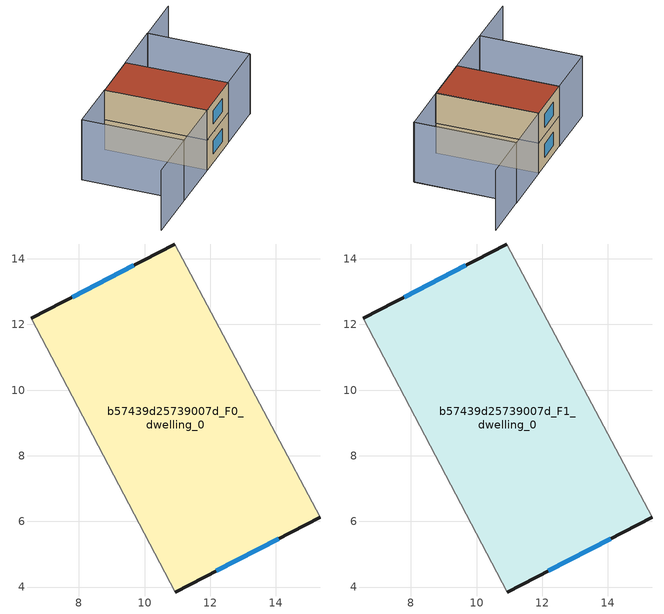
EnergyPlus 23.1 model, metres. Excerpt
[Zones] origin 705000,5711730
b57439d25739007d_F0_dwelling_0
 floor ground (EU_floor_Construction): 10.92,14.45 15.34,6.12 10.93,3.85 6.55,12.19 z0
 wall outside (EU_wall_Construction): 10.92,14.45 6.55,12.19 / 10.93,3.85 15.34,6.12 z0:3
 wall adiabatic (EU_wall_Construction): 15.34,6.12 10.92,14.45 / 6.55,12.19 10.93,3.85 z0:3
 window (EU_Window_Construction): 9.67,13.81 7.8,12.84 / 12.18,4.5 14.09,5.47 z0.85:2.15
b57439d25739007d_F1_dwelling_0
 floor to b57439d25739007d_F0_dwelling_0 (EU_floor_Construction): 10.92,14.45 15.34,6.12 10.93,3.85 6.55,12.19 z3
 wall outside (EU_wall_Construction): 10.92,14.45 6.55,12.19 / 10.93,3.85 15.34,6.12 z3:6
 wall adiabatic (EU_wall_Construction): 15.34,6.12 10.92,14.45 / 6.55,12.19 10.93,3.85 z3:6
 window (EU_Window_Construction): 9.67,13.81 7.8,12.84 / 12.18,4.5 14.09,5.47 z3.85:5.15
 roof outside (EU_roof_Construction): 15.34,6.12 10.92,14.45 6.55,12.19 10.93,3.85 z6
shading: 19.9,8.46 15.56,16.84 / 15.56,16.84 19.93,19.11 / 1.82,9.75 6.14,1.38 / 6.14,1.38 1.4,-1.07 / 10.93,3.85 6.12,1.37 / 6.12,1.37 1.8,9.75 / 1.8,9.75 6.61,12.22 / 6.61,12.22 10.93,3.85 / 15.55,16.86 19.9,8.48 / 19.9,8.48 15.26,6.07 / 15.26,6.07 10.91,14.45 / 10.91,14.45 15.55,16.86 z0:6
[Building]
EU S2 Campaign: North Axis=0; Terrain=City; Solar Distribution=FullExterior
[Site:Location]
London: Latitude=51.5; Longitude=-0.5; Time Zone=0; Elevation=25
[SizingPeriod:WeatherFileDays]
AnnualSizingPeriod: Begin Month=1; Begin Day of Month=1; End Month=12; End Day of Month=31; Day of Week for Start Day=Monday; Use Weather File Daylight Saving Period=No; Use Weather File Rain and Snow Indicators=No
[MATERIAL]
EU_InternalMass_Material: Roughness=MediumRough; Thickness=0.1; Conductivity=1; Density=1800; Specific Heat=900; Thermal Absorptance=0.9; Solar Absorptance=0.7; Visible Absorptance=0.7
[MATERIAL:NOMASS] Roughness=MediumRough; Thermal Absorptance=0.9; Solar Absorptance=0.7; Visible Absorptance=0.7
Name | Thermal Resistance
EU_wall_NoMass | 0.71061
EU_roof_NoMass | 2.41608
EU_floor_NoMass | 1.75078
[WINDOWMATERIAL:SIMPLEGLAZINGSYSTEM]
EU_Window_SimpleGlazing: UFactor=2.64892; Solar Heat Gain Coefficient=0.76; Visible Transmittance=0.76
[CONSTRUCTION]
EU_wall_Construction: EU_wall_NoMass
EU_roof_Construction: EU_roof_NoMass
EU_floor_Construction: EU_floor_NoMass
EU_Window_Construction: EU_Window_SimpleGlazing
EU_InternalMass_Construction: EU_InternalMass_Material
[ZONE] Type=1; Multiplier=1; Ceiling Height=autocalculate; Volume=139.69; Floor Area=autocalculate; Part of Total Floor Area=Yes
b57439d25739007d_F0_dwelling_0; b57439d25739007d_F1_dwelling_0
[INTERNALMASS] Construction=EU_InternalMass_Construction; Surface Area=46.5633
Name | Zone or ZoneList
b57439d25739007d_F0_dwelling_0_EU_InternalMass | b57439d25739007d_F0_dwelling_0
b57439d25739007d_F1_dwelling_0_EU_InternalMass | b57439d25739007d_F1_dwelling_0
[OTHEREQUIPMENT] Fuel Type=Electricity; Design Level Calculation Method=Watts/Area; Power per Zone Floor Area=1; Fraction Latent=0; Fraction Radiant=0; Fraction Lost=0; Carbon Dioxide Generation Rate=0; EndUse Subcategory=EU_Step8_InternalGains
Name | Zone or ZoneList or Space or SpaceList | Schedule
EU_Step8_InternalGain_b57439d25739007d_F0_dwelling_0_f000 | b57439d25739007d_F0_dwelling_0 | EU_Step8_GainSchedule_b57439d25739007d_F0_dwelling_0_f000
EU_Step8_InternalGain_b57439d25739007d_F1_dwelling_0_f000 | b57439d25739007d_F1_dwelling_0 | EU_Step8_GainSchedule_b57439d25739007d_F1_dwelling_0_f000
[ZONEVENTILATION:DESIGNFLOWRATE] Schedule=EU_AlwaysOn; Design Flow Rate Calculation Method=AirChanges/Hour; Air Changes per Hour=0.496673; Ventilation Type=Natural; Fan Pressure Rise=0; Fan Total Efficiency=1; Constant Term Coefficient=1; Temperature Term Coefficient=0; Velocity Term Coefficient=0; Velocity Squared Term Coefficient=0; Minimum Indoor Temperature=-100; Maximum Indoor Temperature=100; Delta Temperature=-100; Minimum Outdoor Temperature=-100; Maximum Outdoor Temperature=100; Maximum Wind Speed=40
Name | Zone or ZoneList or Space or SpaceList
EU_ConstantAir_b57439d25739007d_F0_dwelling_0 | b57439d25739007d_F0_dwelling_0
EU_ConstantAir_b57439d25739007d_F1_dwelling_0 | b57439d25739007d_F1_dwelling_0
[HVACTEMPLATE:THERMOSTAT] Constant Heating Setpoint=20; Constant Cooling Setpoint=50
EU_HeatOnly_b57439d25739007d_F0_dwelling_0; EU_HeatOnly_b57439d25739007d_F1_dwelling_0
[HVACTEMPLATE:ZONE:IDEALLOADSAIRSYSTEM] System Availability Schedule=EU_AlwaysOn; Maximum Heating Supply Air Temperature=50; Minimum Cooling Supply Air Temperature=13; Maximum Heating Supply Air Humidity Ratio=0.0156; Minimum Cooling Supply Air Humidity Ratio=0.0077; Heating Limit=NoLimit; Cooling Limit=NoLimit; Heating Availability Schedule=EU_AlwaysOn; Cooling Availability Schedule=EU_CoolingOff; Dehumidification Control Type=ConstantSensibleHeatRatio; Cooling Sensible Heat Ratio=0.7; Dehumidification Setpoint=60; Humidification Control Type=None; Humidification Setpoint=30; Outdoor Air Method=None; Outdoor Air Flow Rate per Person=0.00944; Outdoor Air Flow Rate per Zone Floor Area=0; Outdoor Air Flow Rate per Zone=0; Demand Controlled Ventilation Type=None; Outdoor Air Economizer Type=NoEconomizer; Heat Recovery Type=None; Sensible Heat Recovery Effectiveness=0.7; Latent Heat Recovery Effectiveness=0.65
Name | Template Thermostat
b57439d25739007d_F0_dwelling_0 | EU_HeatOnly_b57439d25739007d_F0_dwelling_0
b57439d25739007d_F1_dwelling_0 | EU_HeatOnly_b57439d25739007d_F1_dwelling_0
[SIZING:ZONE] Zone Cooling Design Supply Air Temperature Input Method=SupplyAirTemperature; Zone Cooling Design Supply Air Temperature=13; Zone Heating Design Supply Air Temperature Input Method=SupplyAirTemperature; Zone Heating Design Supply Air Temperature=50; Zone Cooling Design Supply Air Humidity Ratio=0.008; Zone Heating Design Supply Air Humidity Ratio=0.008; Cooling Design Air Flow Method=DesignDay; Cooling Design Air Flow Rate=0; Cooling Minimum Air Flow per Zone Floor Area=0.000762; Cooling Minimum Air Flow=0; Cooling Minimum Air Flow Fraction=0.2; Heating Design Air Flow Method=DesignDay; Heating Design Air Flow Rate=0; Heating Maximum Air Flow per Zone Floor Area=0.002032; Heating Maximum Air Flow=0.141576; Heating Maximum Air Flow Fraction=0.3; Account for Dedicated Outdoor Air System=No; Dedicated Outdoor Air System Control Strategy=NeutralSupplyAir; Dedicated Outdoor Air Low Setpoint Temperature for Design=autosize; Dedicated Outdoor Air High Setpoint Temperature for Design=autosize; Zone Load Sizing Method=Sensible Load Only No Latent Load; Zone Latent Cooling Design Supply Air Humidity Ratio Input Method=HumidityRatioDifference; Zone Cooling Design Supply Air Humidity Ratio Difference=0.005; Zone Latent Heating Design Supply Air Humidity Ratio Input Method=HumidityRatioDifference; Zone Humidification Design Supply Air Humidity Ratio Difference=0.005
b57439d25739007d_F0_dwelling_0; b57439d25739007d_F1_dwelling_0
[SCHEDULE:CONSTANT]
Name | Hourly Value
EU_AlwaysOn | 1
EU_CoolingOff | 0
[SCHEDULE:FILE] Column Number=1; Rows to Skip at Top=0; Number of Hours of Data=8760; Column Separator=Comma; Interpolate to Timestep=No; Minutes per Item=60; Adjust Schedule for Daylight Savings=Yes
Name | File
EU_Step8_GainSchedule_b57439d25739007d_F0_dwelling_0_f000 | ../../schedules/b57439d25739007d/b57439d25739007d_F0_dwelling_0_f000_gain.csv
EU_Step8_GainSchedule_b57439d25739007d_F1_dwelling_0_f000 | ../../schedules/b57439d25739007d/b57439d25739007d_F1_dwelling_0_f000_gain.csv
